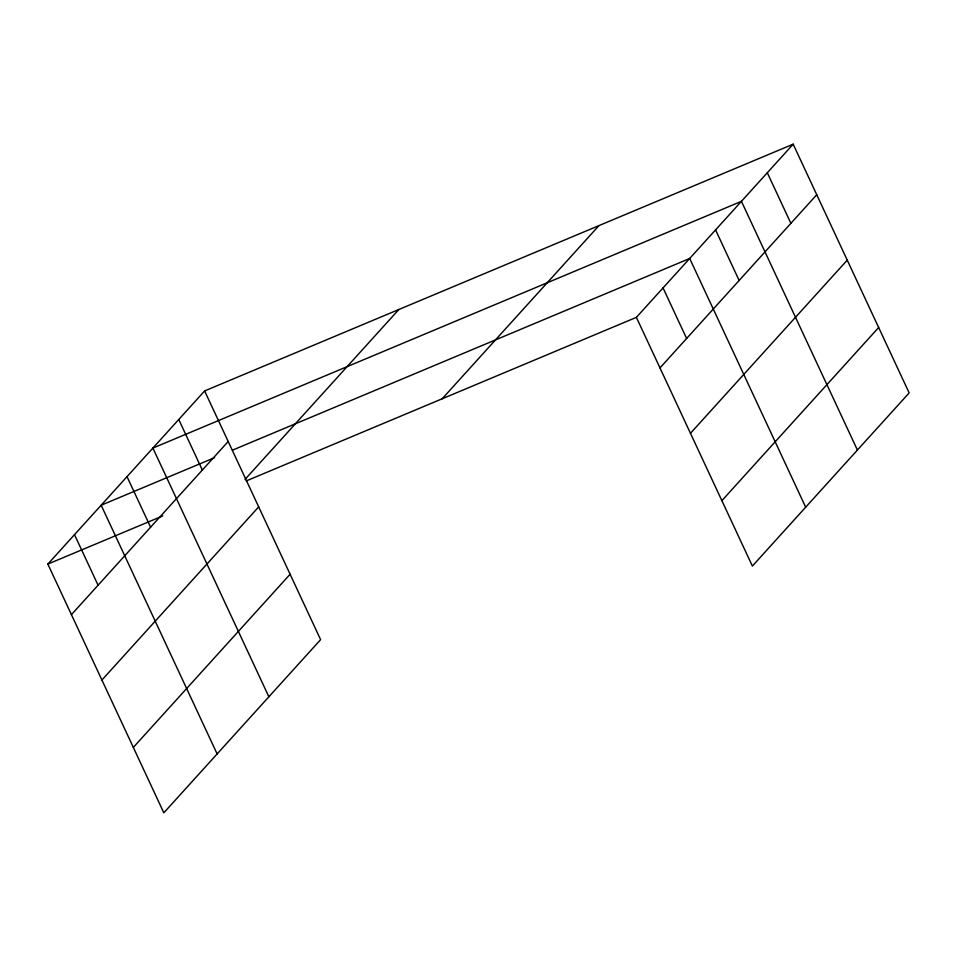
<?xml version="1.0" encoding="UTF-8"?>
<svg xmlns="http://www.w3.org/2000/svg" width="957" height="957" viewBox="0 0 957 957"><rect width="100%" height="100%" fill="white"/><g stroke="black" fill="none" stroke-linecap="round" stroke-linejoin="round"><path stroke-width="1.44" d="M204.619 390.935L320.607 639.647L163.826 812.816L47.85 564.092L204.619 390.935L793.174 144.184L909.15 392.908L752.381 566.066L636.393 317.353L793.174 144.184M71.428 614.657L228.197 441.488M245.028 479.397L398.842 309.506M101.921 680.044L258.689 506.875M442.182 398.782L598.95 225.613M133.334 747.417L290.115 574.248M659.971 367.919L816.752 194.75M690.464 433.306L847.244 260.137M721.877 500.678L878.658 327.509M214.679 457.625L101.155 505.224L217.131 753.937M232.455 450.173L689.698 258.486L805.674 507.198M47.85 564.092L162.738 515.931M246.188 480.952L636.393 317.353M767.311 172.762L790.877 223.316M857.412 450.053L741.436 201.341L152.893 448.079L268.869 696.792M715.573 229.907L739.139 280.461M663.045 287.913L686.624 338.479M178.756 419.501L202.334 470.054M127.018 476.646L150.596 527.199M74.502 534.652L98.081 585.217"/></g></svg>
